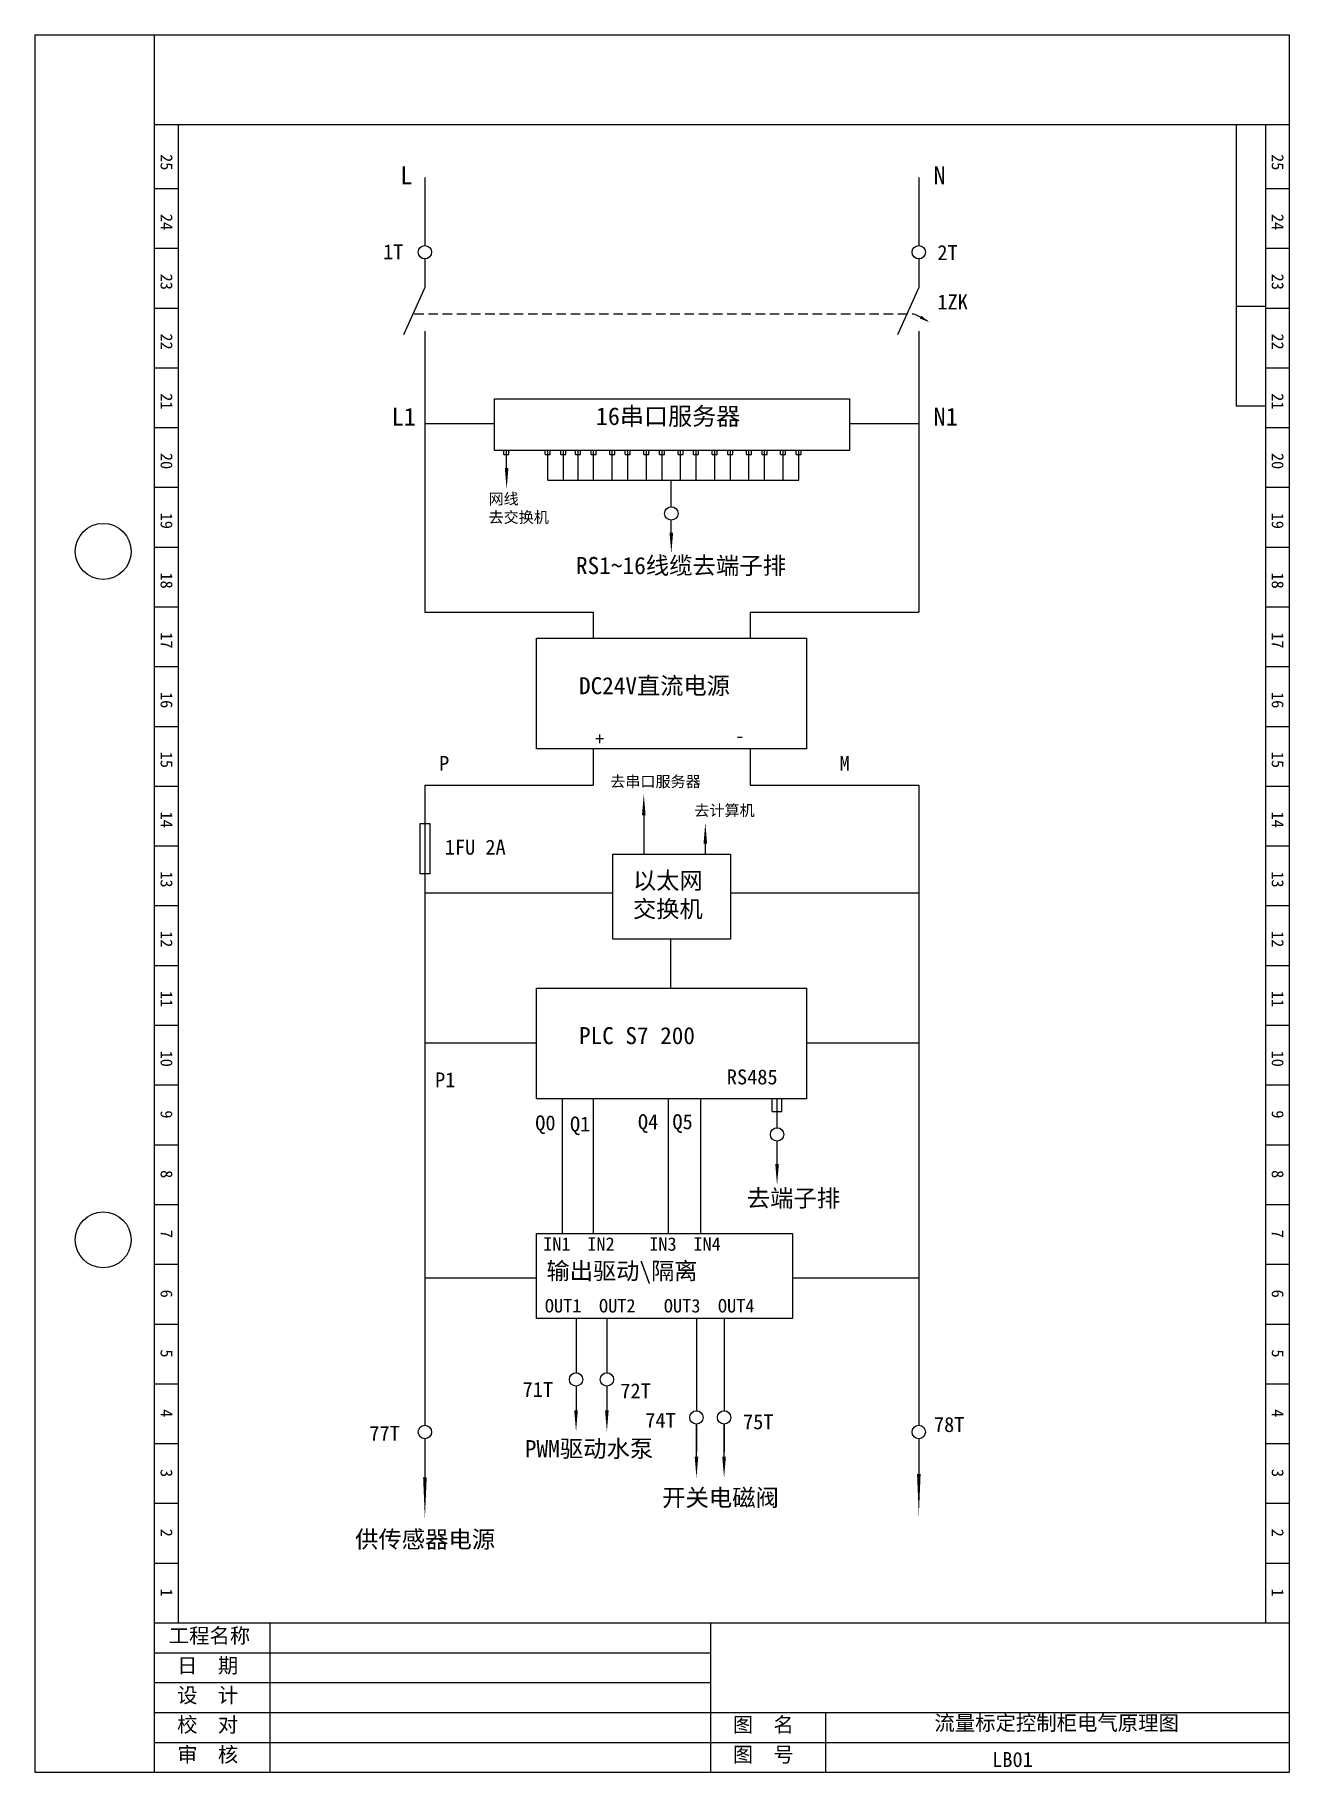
# Model space of a CAD drawing. Extents: x 369 to 579, y -55 to 236.
import ezdxf

# ---------------------------------------------------------------- set-up
doc = ezdxf.new("R2010")
doc.units = 0
doc.header["$LTSCALE"] = 0.5
doc.linetypes.add('DASHED2', pattern=[9.525, 6.35, -3.175])
doc.layers.get('0').update_dxf_attribs({"linetype": 'CONTINUOUS'})

msp = doc.modelspace()

# ---------------------------------------------------------------- linework, layer by layer
for p, q in [((368.7, 235.5), (578.7, 235.5)), ((368.7, 235.5), (368.7, -55.22)), ((388.7, 235.5), (388.7, -55.22)), ((578.7, 235.5), (578.7, -55.22)), ((388.7, 220.5), (578.7, 220.5)), ((392.7, 220.5), (392.7, -30.22)), ((569.82, 220.5), (569.82, 173.36)), ((574.7, 220.5), (574.7, -30.22)), ((578.7, 220.5), (578.7, -30.22)), ((388.7, 209.78), (392.7, 209.78)), ((434.01, 211.62), (434.01, 200.24)), ((516.69, 211.62), (516.69, 200.24)), ((574.7, 209.78), (578.7, 209.78)), ((388.7, 199.78), (392.7, 199.78)), ((434.01, 198), (434.01, 193.21)), ((434.01, 198), (434.01, 193.44)), ((516.69, 198), (516.69, 193.2)), ((516.69, 198), (516.69, 193.44)), ((574.7, 199.78), (578.7, 199.78)), ((434.01, 193.21), (430.45, 185.31)), ((516.69, 193.2), (513.13, 185.31)), ((388.7, 189.78), (392.7, 189.78)), ((574.69, 190.05), (569.82, 190.05)), ((574.7, 189.78), (578.7, 189.78)), ((388.7, 179.78), (392.7, 179.78)), ((574.7, 179.78), (578.7, 179.78)), ((574.69, 173.36), (569.82, 173.36)), ((388.7, 169.78), (392.7, 169.78)), ((574.7, 169.78), (578.7, 169.78)), ((388.7, 159.78), (392.7, 159.78)), ((574.7, 159.78), (578.7, 159.78)), ((388.7, 149.78), (392.7, 149.78)), ((574.7, 149.78), (578.7, 149.78)), ((388.7, 139.78), (392.7, 139.78)), ((574.7, 139.78), (578.7, 139.78)), ((388.7, 129.78), (392.7, 129.78)), ((574.7, 129.78), (578.7, 129.78)), ((388.7, 119.78), (392.7, 119.78)), ((574.7, 119.78), (578.7, 119.78)), ((388.7, 109.78), (392.7, 109.78)), ((574.7, 109.78), (578.7, 109.78)), ((388.7, 99.78), (392.7, 99.78)), ((574.7, 99.78), (578.7, 99.78)), ((388.7, 89.78), (392.7, 89.78)), ((574.7, 89.78), (578.7, 89.78)), ((388.7, 79.78), (392.7, 79.78)), ((574.7, 79.78), (578.7, 79.78)), ((388.7, 69.78), (392.7, 69.78)), ((574.7, 69.78), (578.7, 69.78)), ((388.7, 59.78), (392.7, 59.78)), ((574.7, 59.78), (578.7, 59.78)), ((388.7, 49.78), (392.7, 49.78)), ((574.7, 49.78), (578.7, 49.78)), ((388.7, 39.78), (392.7, 39.78)), ((574.7, 39.78), (578.7, 39.78)), ((388.7, 29.78), (392.7, 29.78)), ((574.7, 29.78), (578.7, 29.78)), ((388.7, 19.78), (392.7, 19.78)), ((574.7, 19.78), (578.7, 19.78)), ((388.7, 9.78), (392.7, 9.78)), ((574.7, 9.78), (578.7, 9.78)), ((388.7, -0.22), (392.7, -0.22)), ((574.7, -0.22), (578.7, -0.22)), ((388.7, -10.22), (392.7, -10.22)), ((574.7, -10.22), (578.7, -10.22)), ((388.7, -20.22), (392.7, -20.22)), ((574.7, -20.22), (578.7, -20.22)), ((388.7, -30.22), (578.7, -30.22)), ((408.08, -30.22), (408.08, -55.22)), ((481.81, -30.22), (481.81, -55.22)), ((388.7, -35.22), (481.81, -35.22)), ((388.7, -40.22), (481.81, -40.22)), ((388.7, -45.22), (578.7, -45.22)), ((501.06, -45.22), (501.06, -55.22)), ((388.7, -50.22), (578.7, -50.22)), ((368.7, -55.22), (578.7, -55.22))]:
    msp.add_line(p, q)
at = {"linetype": 'DASHED2', "ltscale": 0.5}
msp.add_line((432.22, 188.82), (515.88, 188.82), dxfattribs=at)
at = {"ltscale": 0.5}
for p, q in [((515.9, 188.82), (518.09, 187.69)), ((434.01, 185.93), (434.01, 138.88)), ((516.69, 185.93), (516.69, 138.88)), ((434.01, 170.44), (445.64, 170.44)), ((434.01, 170.44), (445.64, 170.44)), ((505.06, 170.44), (516.69, 170.44)), ((447.25, 165.29), (447.25, 165.95)), ((447.69, 161.88), (447.69, 165.95)), ((448.08, 165.29), (448.08, 165.95)), ((454.16, 165.29), (454.16, 165.95)), ((454.58, 160.96), (454.58, 165.95)), ((454.99, 165.29), (454.99, 165.95)), ((456.76, 165.29), (456.76, 165.95)), ((457.19, 160.96), (457.19, 165.95)), ((457.6, 165.29), (457.6, 165.95)), ((459.23, 165.29), (459.23, 165.95)), ((459.66, 160.96), (459.66, 165.95)), ((460.07, 165.29), (460.07, 165.95)), ((461.84, 165.29), (461.84, 165.95)), ((462.26, 160.96), (462.26, 165.95)), ((462.67, 165.29), (462.67, 165.95)), ((464.95, 165.29), (464.95, 165.95)), ((465.38, 160.96), (465.38, 165.95)), ((465.79, 165.29), (465.79, 165.95)), ((467.56, 165.29), (467.56, 165.95)), ((467.98, 160.96), (467.98, 165.95)), ((468.39, 165.29), (468.39, 165.95)), ((470.67, 165.29), (470.67, 165.95)), ((471.1, 160.96), (471.1, 165.95)), ((471.51, 165.29), (471.51, 165.95)), ((473.28, 165.29), (473.28, 165.95)), ((473.7, 160.96), (473.7, 165.95)), ((474.11, 165.29), (474.11, 165.95)), ((476.39, 165.29), (476.39, 165.95)), ((476.82, 160.96), (476.82, 165.95)), ((477.23, 165.29), (477.23, 165.95)), ((479, 165.29), (479, 165.95)), ((479.42, 160.96), (479.42, 165.95)), ((479.83, 165.29), (479.83, 165.95)), ((482.11, 165.29), (482.11, 165.95)), ((482.54, 160.96), (482.54, 165.95)), ((482.95, 165.29), (482.95, 165.95)), ((484.72, 165.29), (484.72, 165.95)), ((485.15, 160.96), (485.15, 165.95)), ((485.56, 165.29), (485.56, 165.95)), ((487.83, 165.29), (487.83, 165.95)), ((488.26, 160.96), (488.26, 165.95)), ((488.67, 165.29), (488.67, 165.95)), ((490.44, 165.29), (490.44, 165.95)), ((490.87, 160.96), (490.87, 165.95)), ((491.28, 165.29), (491.28, 165.95)), ((493.56, 165.29), (493.56, 165.95)), ((493.98, 160.96), (493.98, 165.95)), ((494.39, 165.29), (494.39, 165.95)), ((496.16, 165.29), (496.16, 165.95)), ((496.59, 160.96), (496.59, 165.95)), ((497, 165.29), (497, 165.95)), ((447.25, 165.29), (448.08, 165.29)), ((454.16, 165.29), (454.99, 165.29)), ((456.76, 165.29), (457.6, 165.29)), ((459.23, 165.29), (460.07, 165.29)), ((461.84, 165.29), (462.67, 165.29)), ((464.95, 165.29), (465.79, 165.29)), ((467.56, 165.29), (468.39, 165.29)), ((470.67, 165.29), (471.51, 165.29)), ((473.28, 165.29), (474.11, 165.29)), ((476.39, 165.29), (477.23, 165.29)), ((479, 165.29), (479.83, 165.29)), ((482.11, 165.29), (482.95, 165.29)), ((484.72, 165.29), (485.56, 165.29)), ((487.83, 165.29), (488.67, 165.29)), ((490.44, 165.29), (491.28, 165.29)), ((493.56, 165.29), (494.39, 165.29)), ((496.16, 165.29), (497, 165.29)), ((454.58, 160.96), (496.59, 160.96)), ((475.26, 156.52), (475.26, 160.96)), ((475.26, 151.08), (475.26, 154.28)), ((434.01, 138.88), (462.15, 138.88)), ((462.15, 138.88), (462.15, 134.52)), ((488.48, 138.88), (488.48, 134.52)), ((488.48, 138.88), (516.69, 138.88)), ((462.15, 116.02), (462.15, 109.96)), ((488.48, 116.02), (488.48, 109.96)), ((434.01, 109.96), (434.01, 2.83)), ((434.01, 109.96), (462.15, 109.96)), ((488.48, 109.96), (516.69, 109.96)), ((516.69, 109.96), (516.69, 2.83)), ((470.65, 106.04), (470.65, 98.39)), ((480.95, 101.25), (480.95, 98.39)), ((434.01, 91.92), (465.47, 91.92)), ((485.18, 91.92), (516.69, 91.92)), ((475.15, 84.16), (475.15, 75.97)), ((434.01, 66.84), (452.7, 66.84)), ((497.89, 66.84), (516.69, 66.84)), ((456.99, 57.47), (456.99, 34.93)), ((462.15, 57.47), (462.15, 34.93)), ((474.75, 57.47), (474.75, 34.93)), ((480.13, 57.47), (480.13, 34.93)), ((492.15, 55.34), (492.15, 57.47)), ((492.15, 55.34), (493.75, 55.34)), ((492.96, 52.61), (492.96, 57.47)), ((493.75, 55.34), (493.75, 57.47)), ((492.96, 45.41), (492.96, 50.38)), ((434.01, 27.48), (452.7, 27.48)), ((495.57, 27.48), (516.69, 27.48)), ((459.31, 20.7), (459.31, 11.62)), ((464.47, 20.7), (464.47, 11.62)), ((479.47, 20.7), (479.47, 5.26)), ((484.09, 20.7), (484.09, 5.26)), ((459.31, 9.38), (459.31, 4.01)), ((464.47, 9.38), (464.47, 4.01)), ((479.47, -3.55), (479.47, 3.02)), ((479.47, 3.02), (479.47, -1.68)), ((484.09, -3.55), (484.09, 3.02)), ((484.09, 3.02), (484.09, -1.68)), ((434.01, 0.59), (434.01, -5.88)), ((516.69, 0.59), (516.69, -5.32))]:
    msp.add_line(p, q, dxfattribs=at)
for points in [[(516.98, 188.26, 0.519, 0, 0), (518.47, 187.39, 0, 0, 0)], [(447.69, 163, 0.6, 0, 0), (447.69, 159.44, 0, 0, 0)], [(475.26, 152.21, 0.6, 0, 0), (475.26, 148.65, 0, 0, 0)], [(470.65, 104.91, 0.6, 0, 0), (470.65, 108.48, 0, 0, 0)], [(480.95, 100.13, 0.6, 0, 0), (480.95, 103.69, 0, 0, 0)], [(492.96, 46.54, 0.6, 0, 0), (492.96, 42.98, 0, 0, 0)], [(459.31, 5.31, 0.6, 0, 0), (459.31, 1.75, 0, 0, 0)], [(464.47, 5.31, 0.6, 0, 0), (464.47, 1.75, 0, 0, 0)], [(479.47, -2.42, 0.6, 0, 0), (479.47, -5.98, 0, 0, 0)], [(484.09, -2.42, 0.6, 0, 0), (484.09, -5.98, 0, 0, 0)], [(434.01, -5.88, 0.6, 0, 0), (434.01, -12.88, 0, 0, 0)], [(516.69, -5.32, 0.6, 0, 0), (516.69, -12.32, 0, 0, 0)]]:
    msp.add_lwpolyline(points, format="xyseb", dxfattribs=at)
for points in [[(445.64, 174.58), (505.06, 174.58), (505.06, 165.95), (445.64, 165.95)], [(452.7, 134.52), (497.89, 134.52), (497.89, 116.02), (452.7, 116.02)], [(433.2, 103.52), (434.81, 103.52), (434.81, 95.08), (433.2, 95.08)], [(465.47, 98.39), (485.18, 98.39), (485.18, 84.16), (465.47, 84.16)], [(452.7, 75.97), (497.89, 75.97), (497.89, 57.47), (452.7, 57.47)], [(452.7, 34.93), (495.57, 34.93), (495.57, 20.7), (452.7, 20.7)]]:
    msp.add_lwpolyline(points, close=True)
for centre in [(434.01, 199.12), (516.69, 199.12), (475.26, 155.4), (492.96, 51.5), (459.31, 10.5), (464.47, 10.5), (479.47, 4.14), (484.09, 4.14), (434.01, 1.71), (516.69, 1.71)]:
    msp.add_circle(centre, 1.12, dxfattribs=at)
for centre in [(380.16, 149.06), (380.16, 33.86)]:
    msp.add_circle(centre, 4.68)

# ---------------------------------------------------------------- texts
at = {"char_height": 2, "width": 13.8727, "attachment_point": 1, "rotation": 270}
for s, insert in [('25', (391.77, 215.53)), ('25', (577.77, 215.53)), ('24', (391.77, 205.53)), ('24', (577.77, 205.53)), ('23', (391.77, 195.53)), ('23', (577.77, 195.53)), ('22', (391.77, 185.53)), ('22', (577.77, 185.53)), ('21', (391.77, 175.53)), ('21', (577.77, 175.53)), ('20', (391.77, 165.53)), ('20', (577.77, 165.53)), ('19', (391.77, 155.53)), ('19', (577.77, 155.53)), ('18', (391.77, 145.53)), ('18', (577.77, 145.53)), ('17', (391.77, 135.53)), ('17', (577.77, 135.53)), ('16', (391.77, 125.53)), ('16', (577.77, 125.53)), ('15', (391.77, 115.53)), ('15', (577.77, 115.53)), ('14', (391.77, 105.53)), ('14', (577.77, 105.53)), ('13', (391.77, 95.53)), ('13', (577.77, 95.53)), ('12', (391.77, 85.53)), ('12', (577.77, 85.53)), ('11', (391.77, 75.53)), ('11', (577.77, 75.53)), ('10', (391.77, 65.53)), ('10', (577.77, 65.53)), ('9', (391.77, 55.53)), ('9', (577.77, 55.53)), ('8', (391.77, 45.53)), ('8', (577.77, 45.53)), ('7', (391.77, 35.53)), ('7', (577.77, 35.53)), ('6', (391.77, 25.53)), ('6', (577.77, 25.53)), ('5', (391.77, 15.53)), ('5', (577.77, 15.53)), ('4', (391.77, 5.53)), ('4', (577.77, 5.53)), ('3', (391.77, -4.47)), ('3', (577.77, -4.47)), ('2', (391.77, -14.47)), ('2', (577.77, -14.47)), ('1', (391.77, -24.47)), ('1', (577.77, -24.47))]:
    msp.add_mtext(s, dxfattribs=dict(at, insert=insert))
at = {"attachment_point": 1}
for s, insert, char_height, width in [('L', (429.91, 213.49), 3, 13.8727), ('N', (519.14, 213.49), 3, 13.8727), ('1T', (427.01, 200.43), 2.5, 13.8727), ('2T', (519.79, 200.3), 2.5, 13.8727), ('1ZK', (519.79, 192.04), 2.5, 13.8727), ('L1', (428.42, 173.09), 3, 13.8727), ('N1', (519.14, 173.09), 3, 13.8727), ('P', (436.39, 114.84), 2.5, 13.8727), ('M', (503.42, 114.84), 2.5, 13.8727), ('1FU 2A', (437.33, 100.82), 2.5, 13.8727), ('P1', (435.71, 61.88), 2.5, 13.8727), ('RS485', (484.55, 62.37), 2.5, 13.8727), ('Q0', (452.48, 54.69), 2.5, 13.8727), ('Q1', (458.3, 54.5), 2.5, 13.8727), ('Q4', (469.67, 54.88), 2.5, 13.8727), ('Q5', (475.44, 54.88), 2.5, 13.8727), ('IN1', (453.81, 34.29), 2.25, 12.4854), ('IN2', (461.19, 34.29), 2.25, 12.4854), ('IN3', (471.56, 34.29), 2.25, 12.4854), ('IN4', (478.95, 34.29), 2.25, 12.4854), ('OUT1', (454.09, 23.96), 2.25, 12.4854), ('OUT2', (463.15, 23.96), 2.25, 12.4854), ('OUT3', (474.01, 23.96), 2.25, 12.4854), ('OUT4', (483.06, 23.96), 2.25, 12.4854), ('71T', (450.37, 10.08), 2.5, 13.8727), ('72T', (466.72, 9.84), 2.5, 13.8727), ('74T', (470.9, 4.91), 2.5, 13.8727), ('75T', (487.26, 4.67), 2.5, 13.8727), ('78T', (519.22, 4.21), 2.5, 13.8727), ('77T', (424.71, 2.74), 2.5, 13.8727), ('\\f宋体|b0|i0|c134|p2;工程名称', (391.13, -31.11), 2.5, 20.5327), ('\\f宋体|b0|i0|c134|p2;日  期', (392.54, -36.11), 2.5, 20.5327), ('\\f宋体|b0|i0|c134|p2;设  计', (392.54, -41.08), 2.5, 20.5327), ('\\f宋体|b0|i0|c134|p2;校  对', (392.54, -46.01), 2.5, 20.5327), ('\\f宋体|b0|i0|c134|p2;图  名', (485.55, -46.01), 2.5, 20.5327), ('{\\fSimSun|b0|i0|c134|p2;流量标定控制柜电气原理图}', (519.3, -45.72), 2.5, 44.7874), ('\\f宋体|b0|i0|c134|p2;审  核', (392.54, -51.01), 2.5, 20.5327), ('\\f宋体|b0|i0|c134|p2;图  号', (485.55, -51.01), 2.5, 20.5327), ('LB01', (528.97, -51.84), 2.5, 13.8727)]:
    msp.add_mtext(s, dxfattribs=dict(at, insert=insert, char_height=char_height, width=width))
at = {"ltscale": 0.5, "attachment_point": 1}
for s, insert, char_height, width in [('16{\\fSimSun|b0|i0|c134|p2;串口服务器}', (462.63, 173.16), 2.9545, 42.1527), ('{\\fSimSun|b0|i0|c134|p2;网线\\P去交换机}', (444.66, 158.78), 1.8519, 31.7225), ('{\\fSimSun|b0|i0|c134|p2;RS1~16线缆去端子排}', (459.29, 148.12), 2.8674, 49.1167), ('DC24V{\\fSimSun|b0|i0|c134|p2;直流电源} ', (459.81, 128.01), 2.8526, 40.6981), ('+', (462.53, 118.79), 2.17, 11.0206), ('-', (486.01, 119.27), 2.17, 10.3018), ('{\\fSimSun|b0|i0|c134|p2;去串口服务器}', (465.03, 111.49), 1.8519, 31.7225), ('{\\fSimSun|b0|i0|c134|p2;\\P去计算机}', (479.11, 109.73), 1.8519, 31.7225), ('{\\fSimSun|b0|i0|c134|p2;以太网\\P交换机} ', (468.84, 95.42), 2.8526, 40.6981), ('PLC S7 200 ', (459.81, 69.46), 2.8526, 40.6981), ('{\\fSimSun|b0|i0|c134|p2;去端子排}', (487.88, 42.27), 2.8674, 49.1167), ('{\\fSimSun|b0|i0|c134|p2;输出驱动\\\\隔离} ', (454.36, 30.1), 2.8526, 40.6981), ('{\\fSimSun|b0|i0|c134|p2;PWM驱动水泵}', (450.74, 0.36), 2.8674, 49.1167), ('{\\fSimSun|b0|i0|c134|p2;开关电磁阀}', (473.72, -7.84), 2.8674, 49.1167), ('{\\fSimSun|b0|i0|c134|p2;供传感器电源}', (422.31, -14.8), 2.8674, 49.1167)]:
    msp.add_mtext(s, dxfattribs=dict(at, insert=insert, char_height=char_height, width=width))

doc.saveas('drawing.dxf')
